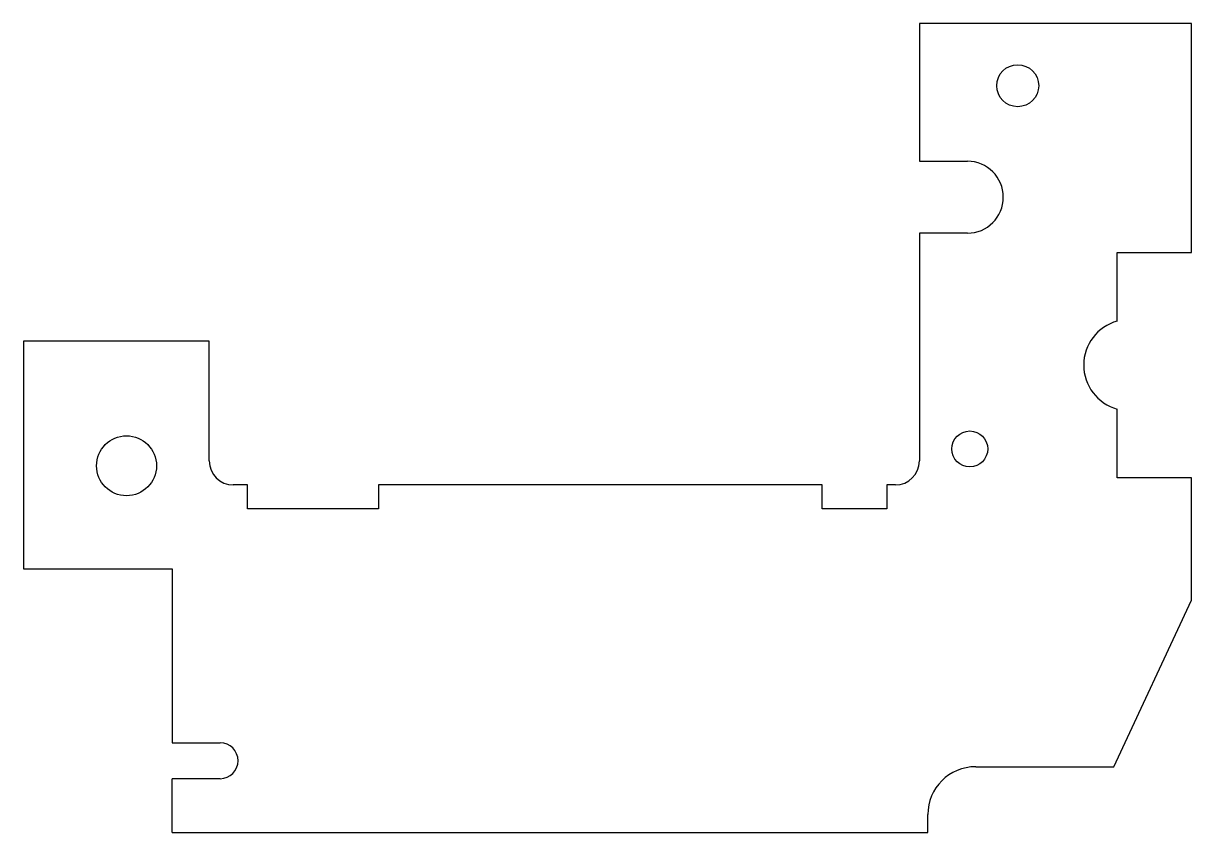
# Model space of a CAD drawing. Extents: x -12.4 to 85, y 0 to 67.5.
import ezdxf

# ---------------------------------------------------------------- set-up
doc = ezdxf.new("R2010")
doc.units = 0
doc.layers.get('0').update_dxf_attribs({"linetype": 'continuous'})

# ---------------------------------------------------------------- blocks, each defined once
blk = doc.blocks.new('POCKET')
at = {"color": 8}
for p, q in [((85, 67.5), (62.3, 67.5)), ((62.3, 67.5), (62.3, 56)), ((85, 48.4), (85, 67.5)), ((62.3, 56), (66.3, 56)), ((66.3, 50), (62.3, 50)), ((62.3, 50), (62.3, 31)), ((78.8, 42.666), (78.8, 48.4)), ((78.8, 48.4), (85, 48.4)), ((-12.4, 41), (-12.4, 22)), ((3.1, 41), (-12.4, 41)), ((3.1, 31), (3.1, 41)), ((78.8, 29.6), (78.8, 35.334)), ((85, 29.6), (78.8, 29.6)), ((85, 19.4), (85, 29.6)), ((6.3, 29), (5.1, 29)), ((6.3, 27), (6.3, 29)), ((17.2, 29), (17.2, 27)), ((54.2, 29), (17.2, 29)), ((54.2, 27), (54.2, 29)), ((59.6, 29), (59.6, 27)), ((60.3, 29), (59.6, 29)), ((17.2, 27), (6.3, 27)), ((59.6, 27), (54.2, 27)), ((-12.4, 22), (0, 22)), ((0, 22), (0, 7.5)), ((78.5, 5.5), (85, 19.4)), ((0, 7.5), (4, 7.5)), ((67, 5.5), (78.5, 5.5)), ((0, 0), (0, 4.5)), ((4, 4.5), (0, 4.5)), ((63, 0), (63, 1.5)), ((0, 0), (63, 0))]:
    blk.add_line(p, q, dxfattribs=at)
for centre, radius in [((70.5, 62.3), 1.75), ((66.5, 32), 1.5), ((-3.8, 30.6), 2.5)]:
    blk.add_circle(centre, radius, dxfattribs=at)
for centre, radius, start, end in [((66.3, 53), 3, -90, 90), ((79.8, 39), 3.8, 105.25752, -105.25752), ((5.1, 31), 2, -180, -90), ((60.3, 31), 2, -90, 0), ((4, 6), 1.5, -90, 90), ((67, 1.5), 4, 90, -180)]:
    blk.add_arc(centre, radius, start, end, dxfattribs=at)

msp = doc.modelspace()

# ---------------------------------------------------------------- block references
at = {"color": 8}
msp.add_blockref('POCKET', (0, 0), dxfattribs=at)

doc.saveas('drawing.dxf')
